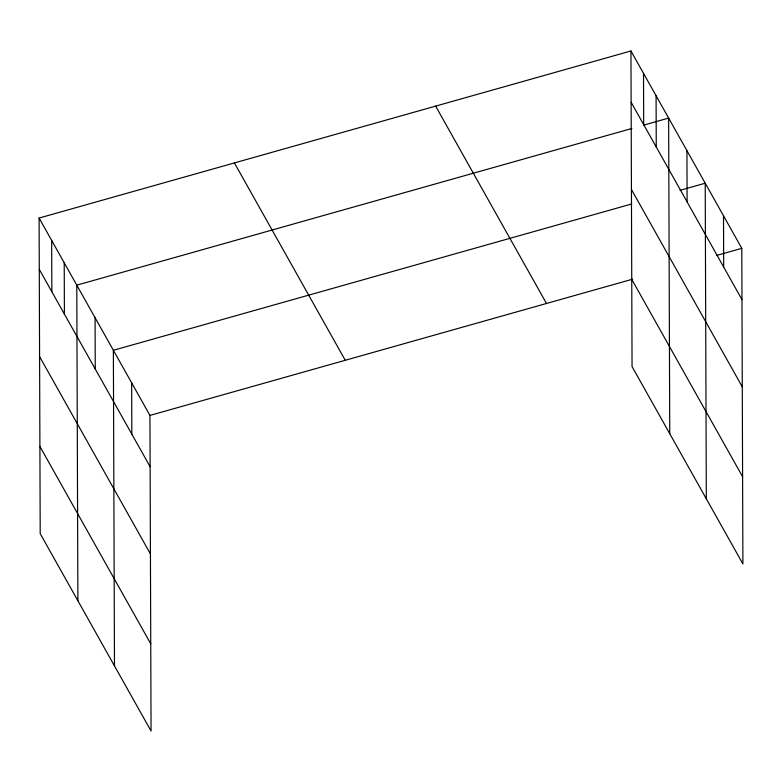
<?xml version="1.0" encoding="UTF-8"?>
<svg xmlns="http://www.w3.org/2000/svg" width="782" height="782" viewBox="0 0 782 782"><rect width="100%" height="100%" fill="white"/><g stroke="black" fill="none" stroke-linecap="round" stroke-linejoin="round"><path stroke-width="1.17" d="M39.1 218.061L149.949 415.418L151.053 731.023L40.205 533.656L39.1 218.061L630.947 50.977L741.795 248.344L742.9 563.939L632.052 366.582L630.947 50.977M631.876 128.463L76.792 285.166L77.887 600.762M643.361 125.218L668.639 118.082L669.744 433.678M631.69 203.965L113.37 350.297L114.475 665.893M679.939 190.349L705.217 183.213L706.322 498.808M149.949 415.418L632.658 279.154M716.527 255.479L741.795 248.344M631.133 102.286L741.981 299.643M631.436 189.498L742.284 386.855M631.748 279.36L742.597 476.717M435.642 106.117L546.491 303.475M234.414 162.92L345.263 360.287M39.276 269.36L150.124 466.717M39.579 356.582L150.437 553.939M39.902 446.444L150.75 643.801M723.506 215.773L723.692 267.073M686.928 150.652L687.104 201.952M656.078 95.717L656.254 147.016M643.508 73.352L643.694 124.651M131.659 382.857L131.835 434.157M95.081 317.727L95.257 369.026M64.222 262.791L64.407 314.1M51.661 240.426L51.847 291.725"/></g></svg>
